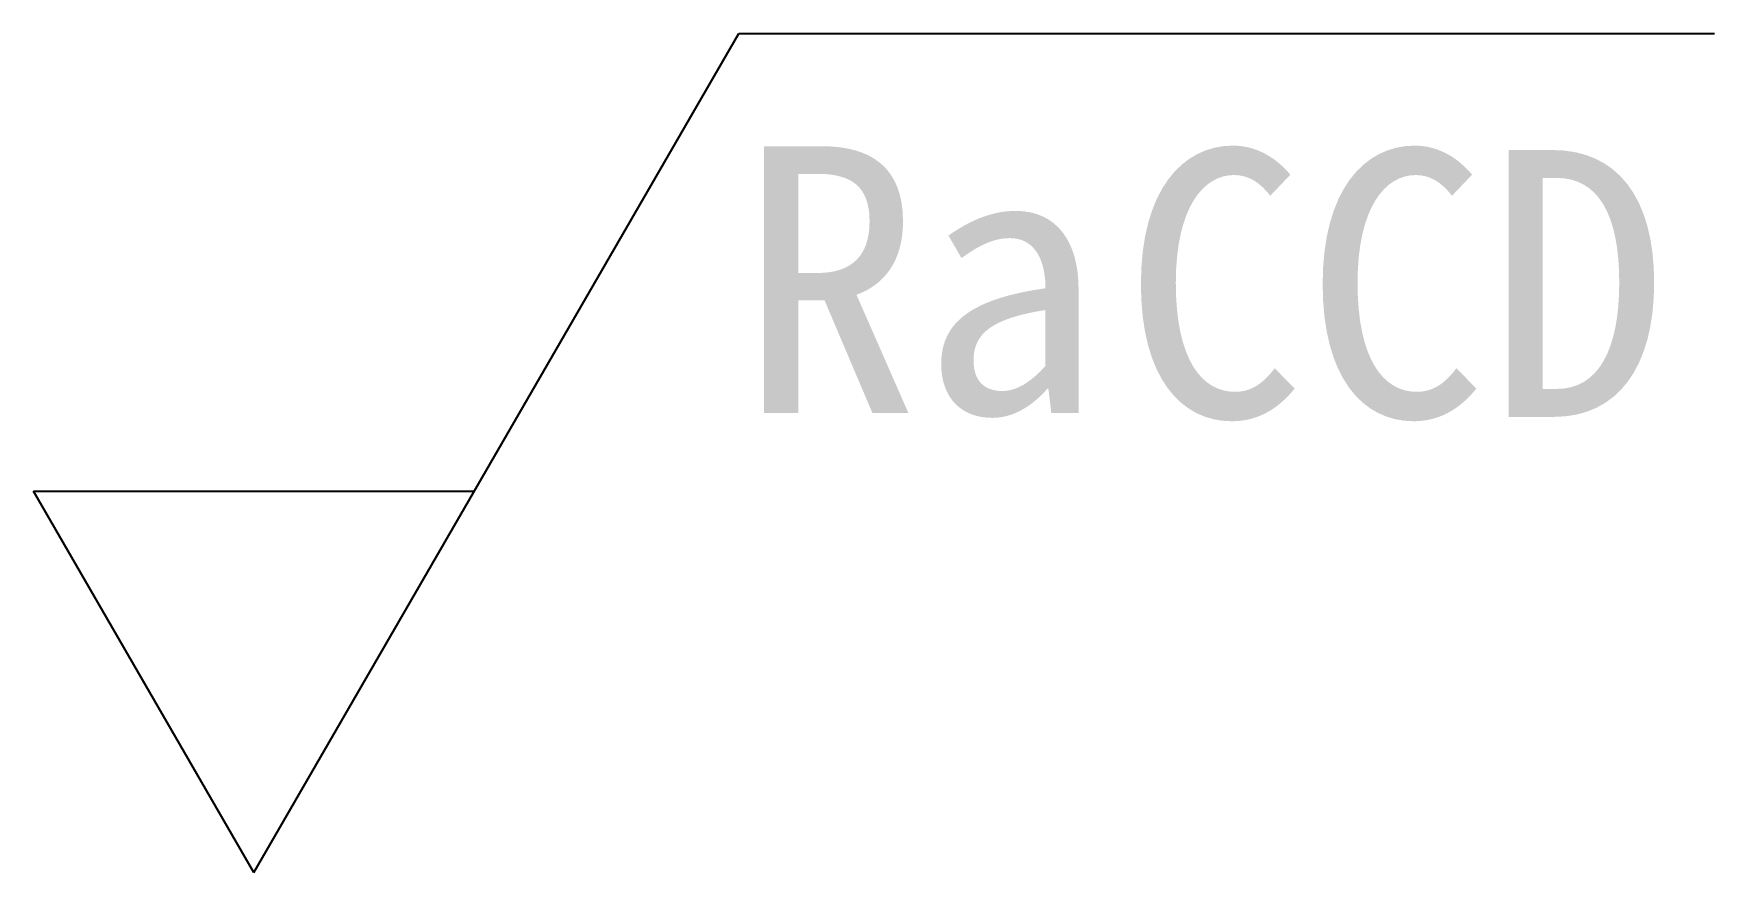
# Model space of a CAD drawing. Header units: millimetres. Extents: x -2.9 to 19.1, y 0.5 to 11.5.
import ezdxf

# ---------------------------------------------------------------- set-up
doc = ezdxf.new("R2010")
doc.units = ezdxf.units.MM
doc.layers.add('lable', color=7, linetype='Continuous', lineweight=25)
doc.styles.get("Standard").update_dxf_attribs({"font": ''})
doc.styles.get('Standard').set_extended_font_data('SimSun')

msp = doc.modelspace()

# ---------------------------------------------------------------- linework, layer by layer
at = {"layer": 'lable'}
for p, q in [((-0.015, 0.505), (6.336, 11.505)), ((6.336, 11.505), (19.118, 11.505)), ((-0.015, 0.505), (-2.901, 5.505)), ((-2.901, 5.505), (2.872, 5.505))]:
    msp.add_line(p, q, dxfattribs=at)

# ---------------------------------------------------------------- texts
msp.add_attdef('CCD', (11.367, 6.479), '3.2', height=3.5)
at = {"layer": 'lable', "insert": (6.336, 10.028), "char_height": 3.5, "attachment_point": 1}
msp.add_mtext_dynamic_manual_height_columns('Ra', width=7.21547, gutter_width=12.5, heights=[0], dxfattribs=at)

doc.saveas('drawing.dxf')
